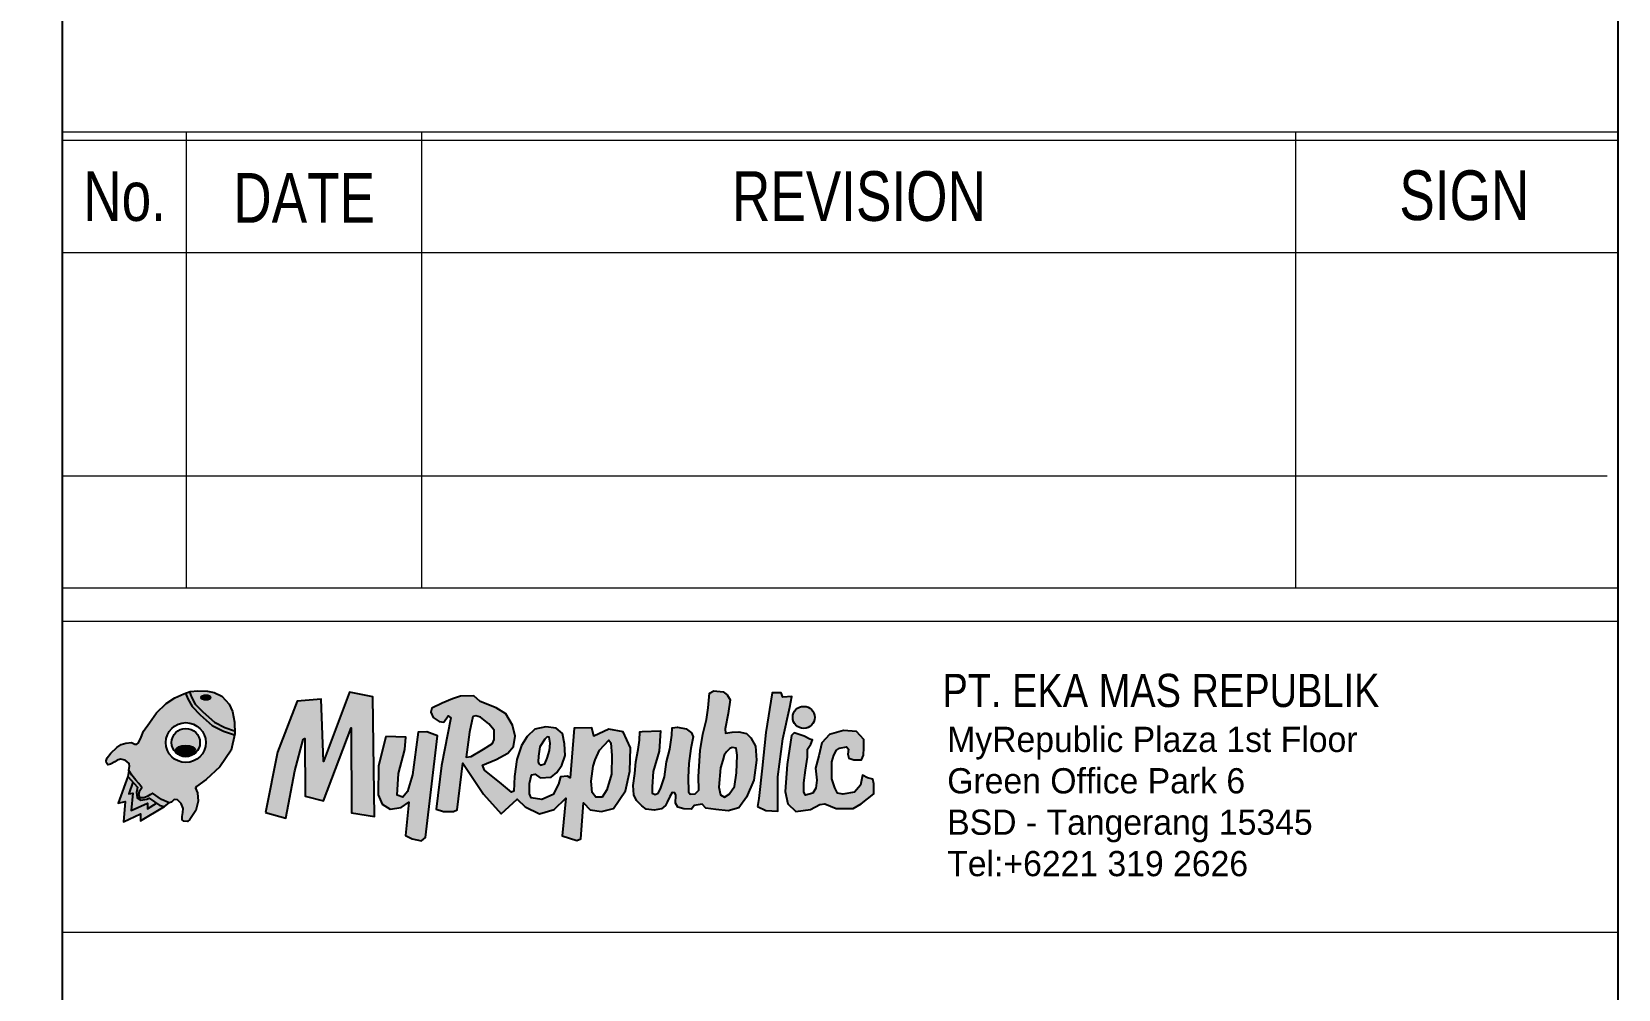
# Model space of a CAD drawing. Header units: metres. Extents: x 3071 to 12757, y 289 to 1488.
# Drawn here: x 12683.4 to 12757.3, y 1033.3 to 1077.9 of the extents above; entities that cross this region are included whole.
import ezdxf
from ezdxf.enums import TextEntityAlignment as Align

# ---------------------------------------------------------------- set-up
doc = ezdxf.new("R2010")
doc.units = ezdxf.units.M
doc.layers.add('Basic Map', color=251, linetype='Continuous')
doc.layers.add('TITLE BLOCK', color=7, linetype='Continuous', lineweight=18)
doc.styles.add('Annotative', font='arial.ttf')
doc.styles.add('Title Block v21 - Default$0$Styledgn001', font='dgn001.shx')
doc.styles.add('Title Block v21 - Default$0$Styledgn003', font='dgn003.shx')

# ---------------------------------------------------------------- blocks, each defined once
blk = doc.blocks.new('rocket')
at = {"true_color": 0x800080}
h = blk.add_hatch(color=216, dxfattribs=at)
h.paths.add_polyline_path([(3331.874813709699, 992.6113020079792), (3329.894547565433, 981.0743502463156), (3338.805294539721, 967.5596121433335), (3349.696307658334, 953.8800488526758), (3358.221276794793, 944.7766447810864), (3366.071435165068, 933.0185351726541), (3360.529033471248, 925.1643020206102), (3357.584022282274, 914.8816212546226), (3360.872649013738, 904.5307639844077), (3372.029276257142, 904.3693401384162), (3381.419924921007, 908.7463455802645), (3389.94669675763, 914.2821304876271), (3395.915737493313, 917.6887495212723), (3420.643676269567, 899.8039416392421), (3442.387244903017, 890.8616536090558), (3448.782323780528, 892.9908194827876), (3456.456718883535, 900.2297979961586), (3465.836167903792, 898.9523448362452), (3475.641955515952, 888.732487735324), (3481.184657659789, 874.680155243841), (3480.758319067943, 863.6087013399228), (3478.200287516986, 852.9629878820851), (3478.90304013592, 843.4293228423776), (3483.148399052443, 839.7948231343471), (3492.852334104595, 838.58332323168), (3500.130135168671, 844.6408227450447), (3516.505262675404, 869.4766866607097), (3522.570146970451, 895.5241663898632), (3520.750922042003, 918.5427804515202), (3515.292345906375, 931.2636453404266), (3518.324788053927, 936.1096449511242), (3545.616767381784, 955.4937593047508), (3583.219290371286, 990.6274883039732), (3614.382868779008, 1036.794536546964), (3623.977633461511, 1079.665523487427), (3593.107401291491, 1089.977434972607), (3561.977597393487, 1105.712414065677), (3528.514250353677, 1135.640387054402), (3506.015049896087, 1158.703626782197), (3494.173412884236, 1179.697162887504), (3488.104294982551, 1195.899422144491), (3482.725064960949, 1194.161210615712), (3458.443895378499, 1182.84367803848), (3434.16272579605, 1166.67585715017), (3407.183514948876, 1140.807343728869), (3387.218910939991, 1113.322106174149), (3371.031564701698, 1089.609302204626), (3364.016957863467, 1073.441481316317), (3356.96179027122, 1057.644111412403), (3352.644924247637, 1053.871677827206), (3346.709533915273, 1053.871677827206), (3336.997186262335, 1058.183096730761), (3321.88875607989, 1056.566256686507), (3308.938758909237, 1053.332692508848), (3296.528369991574, 1044.170985294215), (3279.801415500348, 1028.542149724264), (3270.08906784741, 1016.146762421136), (3267.180623801891, 1007.133652879231), (3268.01446039381, 1001.511282588457), (3271.974692232383, 996.7316998782771), (3278.74022599624, 997.8853602811869), (3290.78646947816, 1004.972379708037), (3297.881897374406, 1009.587137230541), (3307.1228389311, 1012.388933599417), (3319.993817743962, 1009.257486855189), (3331.379672061128, 1000.357506274711)])
h.paths.add_polyline_path([(3433.066065579083, 1058.343865039686, -1), (3544.073373189766, 1058.343865039686, -1)], flags=16)
h.paths.add_polyline_path([(3449.189945013785, 1058.343865039686, -1), (3527.949493755063, 1058.343865039686, -1)], flags=0)
edge = h.paths.add_edge_path(flags=0)
edge.add_ellipse((3488.077372667729, 1037.005601159064), major_axis=(26.79586736473721, 0), ratio=0.4994000842150347, start_angle=0, end_angle=360)
for color, points in [(252, [(3561.977597393487, 1105.712414065677), (3593.107401291491, 1089.977434972607), (3623.977633461511, 1079.665523487427), (3624.635125134955, 1082.603304441771), (3624.493490037716, 1091.090687172548), (3597.353550989261, 1100.156529231638), (3568.231647192345, 1114.876588146762), (3536.126493777069, 1143.589859508058), (3514.890974180444, 1165.357738776675), (3504.174471381136, 1184.356572148678), (3498.582414652993, 1199.285257726527), (3488.104294982551, 1195.899422144491), (3494.173412884236, 1179.697162887504), (3506.015049896087, 1158.703626782197), (3528.514250353677, 1135.640387054402)]), (252, [(3416.328012046171, 883.258019652334), (3429.594683547853, 880.6231348659203), (3442.387244903017, 890.8616536090558), (3420.643676269567, 899.8039416392421), (3395.915737493313, 917.6887495212723), (3389.94669675763, 914.282130487627), (3381.419924921007, 908.7463455802645), (3372.029276257142, 904.3693401384162), (3360.872649013738, 904.5307639844077), (3357.584022282274, 914.8816212546226), (3360.529033471248, 925.1643020206102), (3366.071435165068, 933.0185351726541), (3358.221276794793, 944.7766447810864), (3349.696307658334, 953.8800488526758), (3338.805294539721, 967.5596121433337), (3329.894547565433, 981.0743502463156), (3326.902704489135, 963.6439915293008), (3354.135456843884, 934.0992876690725), (3351.343975619995, 919.4537235949538), (3353.667055247934, 904.3726825657504), (3363.249308038154, 898.572273253696), (3380.090733990597, 900.6024512861622), (3386.769437695912, 903.7926648167049)]), (40, [(3362.92782650661, 860.3407116483722), (3362.92782650661, 840.6385380015126), (3429.594683547853, 880.6231348659203), (3416.328012046171, 883.258019652334), (3407.395031465334, 889.4638530025511), (3381.92782650661, 874.1894577673315), (3381.92782650661, 890.1786522102414), (3336.79811607867, 869.1110935096021), (3340.835391193781, 918.0310424562383), (3330.028611651512, 915.6728757331459), (3341.45746008833, 947.8535955261864), (3326.902704489135, 963.6439915293008), (3300.685396599467, 889.8227449190745), (3319.786807673634, 893.9908980476757), (3315.169792070636, 838.0461924864649)]), (2, [(3353.667055247934, 904.3726825657504), (3351.343975619995, 919.4537235949538), (3354.135456843884, 934.0992876690725), (3341.45746008833, 947.8535955261864), (3330.028611651512, 915.6728757331459), (3340.835391193781, 918.0310424562383), (3336.79811607867, 869.1110935096021), (3381.92782650661, 890.1786522102414), (3381.92782650661, 874.1894577673315), (3407.395031465334, 889.4638530025511), (3386.769437695912, 903.7926648167049), (3380.090733990597, 900.6024512861622), (3363.249308038154, 898.572273253696)])]:
    blk.add_hatch(color=color).paths.add_polyline_path(points)
h = blk.add_hatch(color=253)
h.paths.add_polyline_path([(3568.231647192345, 1114.876588146762), (3597.353550989261, 1100.156529231638), (3624.493490037716, 1091.090687172548), (3624.095516882022, 1114.93894621839), (3618.160126549657, 1144.579893224887), (3608.987086699577, 1165.598002424289), (3589.022482690692, 1187.155096942035), (3567.439354372968, 1197.933644200908), (3549.093575122941, 1201.167208378567), (3522.114364275767, 1202.245063104463), (3501.070844210975, 1200.089353652686), (3498.582414652993, 1199.285257726527), (3504.174471381136, 1184.356572148678), (3514.890974180444, 1165.357738776675), (3536.126493777069, 1143.589859508058)])
edge = h.paths.add_edge_path(flags=16)
edge.add_ellipse((3544.429374839645, 1183.75541985259), major_axis=(13.3979336823686, 0), ratio=0.4994000842150347, start_angle=0, end_angle=360)
h = blk.add_hatch(color=253)
h.set_gradient(color1=(173, 173, 173), one_color=1, tint=1, name='CYLINDER')
edge = h.paths.add_edge_path()
edge.add_ellipse((3544.429374839645, 1183.75541985259), major_axis=(13.3979336823686, 0), ratio=0.4994000842150347, start_angle=0, end_angle=360)
h = blk.add_hatch(color=140)
h.paths.add_polyline_path([(3449.189945013785, 1058.343865039686, 1), (3527.949493755063, 1058.343865039686, 1)])
edge = h.paths.add_edge_path(flags=16)
edge.add_ellipse((3488.077372667729, 1037.005601159064), major_axis=(26.79586736473721, 0), ratio=0.4994000842150347, start_angle=0, end_angle=360)
h = blk.add_hatch(color=4)
edge = h.paths.add_edge_path()
edge.add_ellipse((3488.077372667729, 1037.005601159064), major_axis=(26.79586736473721, 0), ratio=0.4994000842150347, start_angle=0, end_angle=360)
at = {"color": 216, "true_color": 0x800080}
blk.add_lwpolyline([(3267.180623801891, 1007.133652879231), (3270.08906784741, 1016.146762421136), (3279.801415500348, 1028.542149724264), (3296.528369991574, 1044.170985294215), (3308.938758909237, 1053.332692508848), (3321.88875607989, 1056.566256686507), (3336.997186262335, 1058.183096730761), (3346.709533915273, 1053.871677827206), (3352.644924247637, 1053.871677827206), (3356.96179027122, 1057.644111412403), (3364.016957863467, 1073.441481316317), (3371.031564701698, 1089.609302204626), (3387.218910939991, 1113.32210617415), (3407.183514948876, 1140.807343728869), (3434.16272579605, 1166.67585715017), (3458.443895378499, 1182.84367803848), (3482.725064960949, 1194.161210615712), (3501.070844210975, 1200.089353652686), (3522.114364275767, 1202.245063104463), (3549.093575122941, 1201.167208378567), (3567.439354372968, 1197.933644200908), (3589.022482690692, 1187.155096942035), (3608.987086699577, 1165.598002424289), (3618.160126549657, 1144.579893224887), (3624.095516882022, 1114.93894621839), (3624.635125134955, 1082.603304441771), (3614.382868779008, 1036.794536546964), (3583.219290371286, 990.6274883039732), (3545.616767381784, 955.4937593047507), (3518.324788053927, 936.1096449511242), (3515.292345906375, 931.2636453404266), (3520.750922042003, 918.5427804515202), (3522.570146970451, 895.5241663898632), (3516.505262675404, 869.4766866607097), (3500.130135168671, 844.6408227450447), (3492.852334104595, 838.58332323168), (3483.148399052443, 839.7948231343471), (3478.90304013592, 843.4293228423776), (3478.200287516986, 852.9629878820851), (3480.758319067943, 863.6087013399228), (3481.184657659789, 874.680155243841), (3475.641955515952, 888.732487735324), (3465.836167903792, 898.9523448362452), (3456.456718883535, 900.2297979961586), (3448.782323780528, 892.9908194827876), (3442.387244903017, 890.8616536090558), (3420.643676269567, 899.8039416392421), (3395.915737493313, 917.6887495212723), (3389.94669675763, 914.282130487627), (3381.419924921007, 908.7463455802645), (3372.029276257142, 904.3693401384162), (3360.872649013738, 904.5307639844077), (3357.584022282274, 914.8816212546226), (3360.529033471248, 925.1643020206102), (3366.071435165068, 933.0185351726541), (3358.221276794793, 944.7766447810864), (3349.696307658334, 953.8800488526758), (3338.805294539721, 967.5596121433337), (3329.894547565433, 981.0743502463156), (3331.874813709699, 992.6113020079792), (3331.379672061128, 1000.357506274711), (3319.993817743962, 1009.257486855189), (3307.1228389311, 1012.388933599417), (3297.881897374406, 1009.587137230541), (3290.78646947816, 1004.972379708037), (3278.74022599624, 997.8853602811869), (3271.974692232383, 996.7316998782771), (3268.01446039381, 1001.511282588457)], close=True, dxfattribs=at)
for points in [[(3488.104294982551, 1195.899422144491), (3494.173412884236, 1179.697162887504), (3506.015049896087, 1158.703626782197), (3528.514250353677, 1135.640387054402), (3561.977597393487, 1105.712414065677), (3593.107401291491, 1089.977434972607), (3623.977633461511, 1079.665523487427)], [(3498.582414652993, 1199.285257726527), (3504.174471381136, 1184.356572148678), (3514.890974180444, 1165.357738776675), (3536.126493777069, 1143.589859508058), (3568.231647192345, 1114.876588146762), (3597.353550989261, 1100.156529231638), (3624.493490037716, 1091.090687172548)]]:
    blk.add_lwpolyline(points)
at = {"color": 252}
blk.add_lwpolyline([(3329.894547565433, 981.0743502463156), (3326.902704489135, 963.6439915293008), (3354.135456843884, 934.0992876690725), (3351.343975619995, 919.4537235949538), (3353.667055247934, 904.3726825657504), (3363.249308038154, 898.572273253696), (3380.090733990597, 900.6024512861622), (3386.769437695912, 903.7926648167049), (3416.328012046171, 883.258019652334), (3429.594683547853, 880.6231348659203), (3442.387244903017, 890.8616536090558)], dxfattribs=at)
at = {"color": 40}
blk.add_lwpolyline([(3326.902704489135, 963.6439915293008), (3300.685396599467, 889.8227449190745), (3319.786807673634, 893.9908980476757), (3315.169792070636, 838.0461924864649), (3362.92782650661, 860.3407116483722), (3362.92782650661, 840.6385380015126), (3429.594683547853, 880.6231348659203)], dxfattribs=at)
at = {"color": 2}
blk.add_lwpolyline([(3341.45746008833, 947.8535955261862), (3330.028611651512, 915.6728757331459), (3340.835391193781, 918.0310424562383), (3336.79811607867, 869.1110935096021), (3381.92782650661, 890.1786522102414), (3381.92782650661, 874.1894577673315), (3407.395031465334, 889.463853002551)], dxfattribs=at)
for radius in [55.50365380534162, 39.37977437063903]:
    blk.add_circle((3488.569719384424, 1058.343865039686), radius)
for centre, major_axis in [((3544.429374839645, 1183.75541985259), (13.3979336823686, 0)), ((3488.077372667729, 1037.005601159064), (26.79586736473721, 0))]:
    blk.add_ellipse(centre, major_axis=major_axis, ratio=0.4994000842150347)
blk = doc.blocks.new('MyRepublic')
at = {"true_color": 0x800080}
for points in [[(3995.152133039199, 1025.356395104202), (3988.851357164327, 1180.165262249764), (3929.62406394165, 1175.130011502421), (3880.478012118489, 1049.269690298708), (3850.372294141445, 898.9968256031862), (3901.40744752856, 884.6608932880918), (3923.735044335946, 1002.535860168981), (3944.467651200015, 1080.587920029648), (3948.761680862401, 1083.181916427799), (3949.551257444546, 939.9194753764896), (3994.473413914442, 928.1120785813546), (4063.198250089772, 1109.683098338544), (4064.458405264653, 898.2366066048853), (4121.165388137568, 889.4264452174539), (4117.384922612924, 1186.458234669408), (4059.417784565128, 1197.785585024627)], [(5076.55147999496, 934.1127828148019), (5073.406669536431, 913.6950916689675), (5093.848989092221, 904.2715419093583), (5123.726641373767, 902.7009502827568), (5123.726641373767, 987.5127822084614), (5136.306484108092, 1081.748163893775), (5153.603993205295, 1160.277745223895), (5158.321659568173, 1186.977686965314), (5136.306484108092, 1185.407095338713), (5131.589118195232, 1196.401236724938), (5109.57424318511, 1196.401236724938), (5093.848989092221, 1097.454080159805), (5084.4142572665, 1009.501064980897)], [(5215.578314014406, 1135.150017860578, 1), (5160.661071169378, 1135.150017860578, 1)], [(4203.156920804642, 951.1883473471971), (4192.204656528309, 937.2661277820589), (4178.263765706215, 942.2376632747473), (4181.252392251976, 995.9400220864918), (4197.181930109859, 1055.608048927155), (4199.175101939589, 1086.436631289544), (4149.391054139007, 1087.431636637426), (4131.468344451394, 1013.840517419856), (4130.472889735363, 943.2326686226297), (4140.4296992952, 919.3647596369265), (4160.34331841534, 907.4316779559013), (4188.220575266052, 911.4090809123591), (4207.138739670161, 924.3371679413831), (4198.177384826355, 841.7962374630151), (4215.104639797471, 833.8405587383313), (4238.006885463838, 828.8681504339911), (4247.963695023675, 836.8238291585585), (4277.834123704117, 1089.419901709771), (4251.945513889194, 1099.364718318451), (4230.040985336062, 1098.370585782337), (4216.100094513968, 992.9558788544964)], [(5188.629255841894, 949.4220522508404), (5188.629255841894, 972.9593672371411), (5192.350029007008, 1003.929463629785), (5197.311360343767, 1036.138414878893), (5197.311360343767, 1055.959281206611), (5205.99346484564, 1068.347250217179), (5209.714538460772, 1079.49648028209), (5203.340491085371, 1081.321612071944), (5189.22534870042, 1088.370612749452), (5164.524149976729, 1097.181805640925), (5157.466578784282, 1090.132804963418), (5146.880221995525, 1017.880837796038), (5141.586893376196, 950.9155631813774), (5148.644464568642, 920.9574841682188), (5168.052935572981, 901.5727902604849), (5205.104733658431, 906.8594828132045), (5228.041990259022, 919.1951760434313), (5240.392589620838, 920.9574841682188), (5268.622874390741, 908.621790937992), (5310.968001095636, 908.621790937992), (5330.376171649899, 920.9574841682188), (5362.135242016055, 945.6288706286578), (5362.272547679546, 970.4817734350362), (5359.792032236175, 981.6310034999478), (5346.148596397485, 985.3473362477089), (5333.745418280479, 991.5413787083962), (5328.784387393738, 966.7653247764538), (5313.900693833362, 949.4220522508404), (5285.373564434296, 944.4668646466162), (5271.730128595664, 946.9444584487355), (5265.528539537161, 960.5712823157664), (5258.086692756973, 982.8697424455895), (5258.086692756973, 1005.168202575427), (5258.086692756973, 1024.989184813981), (5263.047723643715, 1041.093602483117), (5269.249312702217, 1053.481687404506), (5276.691159482405, 1058.436875008731), (5294.055668936227, 1062.153323667299), (5299.016699822969, 1055.959281206611), (5297.776442101283, 1043.571196285237), (5300.257257994672, 1033.660705165952), (5312.660135661659, 1029.944372418206), (5331.264902837109, 1029.944372418206), (5336.226234173926, 1041.093602483117), (5337.466491895611, 1059.675613954372), (5337.466491895611, 1080.735335138554), (5318.861724720162, 1100.556201466286), (5286.61382215604, 1103.033795268391), (5251.885103698471, 1093.123420059943), (5233.280336523021, 1072.063698875761), (5225.838489742833, 1039.854747626654), (5217.15638524096, 1008.88465123401), (5220.877158406016, 979.153409697843), (5218.396642962645, 959.3324274592887), (5210.954796182457, 946.9444584487355), (5192.350029007008, 941.9891549336899)]]:
    blk.add_hatch(color=216, dxfattribs=at).paths.add_polyline_path(points)
h = blk.add_hatch(color=216, dxfattribs=at)
h.paths.add_polyline_path([(4392.492407845335, 944.2285467821641), (4436.303727348336, 895.4994690865277), (4476.130965588614, 932.2945922893707), (4496.044584708754, 913.3999644198921), (4531.887741686776, 895.4994690865276), (4567.733161062002, 906.4384182314388), (4596.608135026414, 934.2837301734838), (4587.646780182608, 840.8029777384362), (4624.487654273864, 829.8640285935254), (4634.444463834167, 833.841431549983), (4640.417192131747, 923.3447810285719), (4657.344447103328, 905.4442856952081), (4685.223966350779, 901.4660099269822), (4715.094395031221, 909.4216886516664), (4744.964823711663, 953.1783580430777), (4755.917087987997, 1001.908308550483), (4757.907997420523, 1059.587197507034), (4738.989833016414, 1099.366463941871), (4704.142130754886, 1106.328010130324), (4666.305801947135, 1088.42751479696), (4661.326265968382, 1109.311280550668), (4617.517208862583, 1108.316275202786), (4607.560399302747, 985.0019457532328), (4600.82976798201, 989.0631386337336), (4583.330126549118, 987.6648942765314), (4578.432036865504, 969.4885904431595), (4565.832747512963, 943.6219426447062), (4537.134240521118, 931.0386162406066), (4510.537500419187, 935.2333493125624), (4506.338491434231, 945.0201870020237), (4506.338491434231, 970.8868348004773), (4511.937924213242, 992.5578767153202), (4520.33594218362, 993.9561210726389), (4532.935231536161, 984.8684055618942), (4560.233314733488, 986.965772097814), (4574.932108578739, 998.1508541445945), (4586.830054835418, 1017.026280156571), (4595.230335202999, 1040.795561419102), (4593.829911408946, 1069.457825120544), (4588.929559328127, 1095.323600107339), (4572.832604086027, 1108.606048690039), (4547.634025381412, 1111.402537404676), (4519.636861485429, 1105.81043278717), (4500.739058655223, 1087.634128953798), (4486.739345508628, 1065.263092048582), (4475.54047995014, 1030.30872873927), (4469.241966472474, 988.3640164551382), (4467.841542678419, 952.0114087885008), (4462.242109898943, 949.9140422525815), (4437.04353119442, 970.1877126218676), (4395.048916548957, 1004.44295375247), (4390.148564468137, 1017.026280156569), (4423.745161143132, 1031.007850917872), (4452.443668134976, 1046.387666036607), (4467.142461979762, 1063.165725512663), (4471.341470965184, 1089.032373311114), (4464.341614391654, 1116.296392655233), (4447.543316054158, 1144.259534177952), (4423.745161143133, 1158.941099929739), (4383.85005099047, 1175.020037227077), (4368.449914049823, 1189.001607988495), (4335.554660470225, 1188.302485809778), (4315.256433845965, 1181.311264023302), (4289.824828241488, 1170.302489941711), (4263.884183293208, 1158.557062777923), (4261.115009264554, 1147.847663112335), (4267.341126035434, 1134.719702202128), (4282.56027120957, 1125.391963471426), (4293.919766960666, 1123.233500115806), (4304.872031236999, 1139.145730376826), (4310.847021932248, 1134.173322072485), (4287.947038663085, 1015.830528115623), (4275.001602557022, 907.4325507675527), (4292.924312244635, 901.4660099269821), (4317.817467343062, 901.4660099269823), (4326.778822186868, 905.4442856952078), (4340.717450612225, 1021.797068956192)])
h.paths.add_polyline_path([(4362.029231129681, 1037.965905859601), (4349.452565747779, 1036.570279937354), (4357.837009335867, 1098.679561127207), (4366.221452923493, 1137.061456016498), (4373.209997511469, 1139.155331305577), (4385.087582194246, 1135.665830094251), (4405.349610465583, 1118.917446216448), (4418.625356545671, 1103.564688260666), (4418.625356545672, 1080.53555132705), (4415.132215450053, 1070.765297060134), (4392.073864385027, 1056.109915659648)], flags=16)
h.paths.add_polyline_path([(4528.286005531439, 1025.10764376726), (4528.722648168448, 1038.613532147368), (4532.647907106671, 1062.141044566639), (4544.425946318079, 1081.31060812436), (4550.532156043686, 1086.975156113738), (4555.330700255931, 1086.538750259438), (4557.948293680325, 1070.854323854433), (4556.203985529952, 1052.991359424546), (4550.532156043686, 1033.820923055049), (4544.862588955089, 1020.31503467483), (4533.957835017237, 1016.393491667811), (4529.611770221964, 1020.020024317316)], flags=16)
h.paths.add_polyline_path([(4659.833083894102, 977.0244467359735), (4664.504933869466, 1014.417445959289), (4669.484469847754, 1029.874941320041), (4680.773831289729, 1053.53424830735), (4703.37065334944, 1078.303771788022), (4708.879590245429, 1072.249076964916), (4711.085427401122, 1040.324243096408), (4710.53340251278, 994.6377870171577), (4698.961241435725, 955.5576427609191), (4687.386817961931, 937.3935582914854), (4671.405244970694, 937.3935582914854), (4662.588683540468, 948.401459561427)], flags=16)
h = blk.add_hatch(color=216, dxfattribs=at)
h.paths.add_polyline_path([(4900.662990929559, 985.815406265785), (4902.513631742913, 1020.956551280688), (4907.452444573864, 1057.947184306453), (4913.0088918088, 1086.922787411255), (4909.305347784422, 1096.787305342732), (4895.724178098142, 1106.651823274326), (4874.120548357721, 1110.967004362028), (4861.159275471698, 1109.117516351282), (4859.92400666466, 1091.238841310726), (4854.985193833709, 1056.713901362033), (4846.960471381899, 1025.272605180158), (4842.023920948151, 987.6648942765314), (4832.146295285784, 958.0730861052871), (4825.974476044532, 946.9752852293896), (4819.185022400226, 943.8933870861074), (4811.777934351936, 946.9752852293896), (4811.160299948417, 963.0053450710839), (4814.24620956881, 1001.228388229385), (4828.442751261871, 1051.782515208004), (4832.146295285784, 1101.719564308529), (4786.470760587137, 1100.486281364108), (4781.140553060919, 1099.451126677683), (4779.755966046359, 1078.699155492009), (4776.292236112989, 1055.179498378187), (4770.753888054751, 1024.743681284715), (4767.982451628894, 995.6912707495507), (4763.826428188477, 965.9467205293477), (4765.905571107287, 943.1192031004466), (4772.830768576823, 929.2842647061916), (4785.988870008383, 915.450199123472), (4796.377797411289, 907.1488869622117), (4816.463358710054, 905.0742135307519), (4834.469777089544, 907.8410266472492), (4844.85870449245, 916.1414659968577), (4849.012465535663, 925.1340450313875), (4855.247631895356, 938.9689834256424), (4860.788242350332, 948.6528293335577), (4867.713439819869, 947.9615624602884), (4870.482613848988, 941.7357965422561), (4869.790320341475, 922.36723191489), (4875.330930796452, 911.9912463220535), (4889.875881640241, 907.8410266472492), (4909.26688703429, 907.1488869622117), (4915.499790996313, 916.1414659968577), (4935.485806823242, 919.9757278329926), (4944.505983991548, 909.5814131943043), (4969.482847782318, 906.810236019315), (5000.009371616412, 903.3451735358685), (5027.067640723195, 910.2744256909937), (5045.800288566388, 937.3001674386906), (5063.838380505331, 979.5704384901327), (5070.777152357157, 1028.769961696817), (5068.001191136893, 1064.110980593134), (5056.207315145992, 1084.89960987051), (5045.800288566388, 1095.293924509198), (5026.373084818944, 1099.451999489334), (5010.416398196016, 1098.758986992645), (4993.765155668836, 1095.986937005888), (4993.070599764585, 1107.074264141265), (5000.009371616412, 1145.186460212572), (5005.559031659737, 1179.14145411551), (4997.927966300398, 1191.614806244266), (4988.215495625511, 1198.544058399508), (4965.016875941306, 1201.005387417972), (4954.159632342402, 1195.091215279885), (4950.21174943354, 1158.618159597506), (4946.263866524212, 1130.031830514781), (4937.38169557834, 1093.558774832403), (4930.908977525309, 1053.014925340656), (4928.438439911231, 1014.174804304261), (4926.587799097877, 988.2819721545092), (4927.205433501396, 954.3741100839106), (4917.945442242548, 945.1257972187595), (4906.217175766826, 944.5095921524335), (4901.280625333078, 950.0580561844399)])
h.paths.add_polyline_path([(4981.557261011563, 1009.678078381112), (4986.862582169939, 1028.873826290248), (4990.120433968958, 1041.555780417402), (4996.34881313704, 1049.330787118291), (5004.133721497841, 1057.883469051681), (5010.35983826872, 1060.215621937299), (5019.701275822707, 1058.661144284066), (5022.816596605349, 1041.555780417402), (5021.260067412164, 997.2378930973356), (5015.809952840675, 963.8048405962763), (5002.577192305122, 944.3673238438787), (4990.898698565084, 937.3699923753738), (4980.778996414971, 942.8119733789936), (4976.887673433404, 962.2503629430429)], flags=16)
at = {"color": 216, "true_color": 0x800080}
for points in [[(3850.372294141445, 898.9968256031862), (3901.40744752856, 884.6608932880918), (3923.735044335946, 1002.53586016898), (3944.467651200015, 1080.587920029648), (3948.761680862401, 1083.181916427799), (3949.551257444546, 939.9194753764896), (3994.473413914442, 928.1120785813546), (4063.198250089772, 1109.683098338544), (4064.458405264653, 898.2366066048853), (4121.165388137568, 889.4264452174539), (4117.384922612924, 1186.458234669408), (4059.417784565128, 1197.785585024627), (3995.152133039199, 1025.356395104202), (3988.851357164327, 1180.165262249764), (3929.62406394165, 1175.130011502421), (3880.478012118489, 1049.269690298708)], [(4293.919766960666, 1123.233500115806), (4304.872031236999, 1139.145730376826), (4310.847021932248, 1134.173322072485), (4287.947038663086, 1015.830528115621), (4275.001602557022, 907.432550767553), (4292.924312244635, 901.4660099269822), (4317.817467343062, 901.4660099269822), (4326.778822186869, 905.4442856952082), (4340.717450612225, 1021.797068956192), (4392.492407845333, 944.2285467821639), (4436.303727348335, 895.4994690865278), (4476.130965588614, 932.2945922893705), (4496.044584708754, 913.3999644198921), (4531.887741686776, 895.4994690865278), (4567.733161062002, 906.4384182314388), (4596.608135026414, 934.2837301734835), (4587.646780182607, 840.8029777384363), (4624.487654273864, 829.8640285935253), (4634.444463834167, 833.8414315499831), (4640.417192131747, 923.3447810285725), (4657.344447103329, 905.4442856952082), (4685.223966350779, 901.4660099269822), (4715.094395031221, 909.421688651666), (4744.964823711663, 953.1783580430783), (4755.917087987997, 1001.908308550483), (4757.907997420523, 1059.587197507033), (4738.989833016414, 1099.366463941871), (4704.142130754888, 1106.328010130324), (4666.305801947135, 1088.42751479696), (4661.326265968382, 1109.311280550668), (4617.517208862584, 1108.316275202786), (4607.560399302747, 985.0019457532326), (4600.82976798201, 989.0631386337336), (4583.330126549117, 987.6648942765314), (4578.432036865503, 969.4885904431576), (4565.832747512963, 943.621942644706), (4537.134240521118, 931.0386162406066), (4510.537500419188, 935.2333493125625), (4506.338491434231, 945.0201870020246), (4506.338491434231, 970.8868348004762), (4511.937924213242, 992.5578767153202), (4520.335942183621, 993.9561210726388), (4532.935231536161, 984.8684055618942), (4560.233314733487, 986.9657720978139), (4574.932108578738, 998.1508541445946), (4586.830054835416, 1017.02628015657), (4595.230335202999, 1040.795561419101), (4593.829911408946, 1069.457825120538), (4588.929559328128, 1095.323600107338), (4572.832604086027, 1108.606048690039), (4547.634025381412, 1111.402537404676), (4519.636861485429, 1105.81043278717), (4500.739058655221, 1087.634128953796), (4486.739345508628, 1065.263092048583), (4475.540479950141, 1030.30872873927), (4469.241966472473, 988.3640164551325), (4467.84154267842, 952.0114087885013), (4462.242109898943, 949.9140422525816), (4437.043531194329, 970.1877126218751), (4395.048916548956, 1004.44295375247), (4390.148564468138, 1017.02628015657), (4423.745161143132, 1031.007850917871), (4452.443668134976, 1046.387666036608), (4467.142461979762, 1063.165725512663), (4471.341470965184, 1089.032373311114), (4464.341614391655, 1116.296392655233), (4447.543316054158, 1144.259534177952), (4423.745161143132, 1158.94109992974), (4383.85005099047, 1175.020037227077), (4368.449914049823, 1189.001607988495), (4335.554660470225, 1188.302485809778), (4315.256433845963, 1181.311264023301), (4289.824828241486, 1170.302489941707), (4263.884183293208, 1158.557062777923), (4261.115009264555, 1147.847663112334), (4267.341126035433, 1134.719702202128), (4282.560271209572, 1125.391963471426)], [(4786.470760587137, 1100.486281364108), (4832.146295285784, 1101.719564308529), (4828.442751261871, 1051.782515208004), (4814.24620956881, 1001.228388229385), (4811.160299948417, 963.0053450710839), (4811.777934351936, 946.9752852293896), (4819.185022400226, 943.8933870861074), (4825.974476044532, 946.9752852293896), (4832.146295285784, 958.0730861052871), (4842.023920948151, 987.6648942765314), (4846.960471381899, 1025.272605180158), (4854.985193833709, 1056.713901362033), (4859.92400666466, 1091.238841310726), (4861.159275471698, 1109.117516351282), (4874.120548357721, 1110.967004362028), (4895.724178098142, 1106.651823274326), (4909.305347784422, 1096.787305342732), (4913.0088918088, 1086.922787411255), (4907.452444573864, 1057.947184306453), (4902.513631742913, 1020.956551280688), (4900.662990929559, 985.815406265785), (4901.280625333078, 950.0580561844399), (4906.217175766826, 944.5095921524335), (4917.945442242548, 945.1257972187595), (4927.205433501396, 954.3741100839106), (4926.587799097877, 988.2819721545093), (4928.438439911231, 1014.174804304261), (4930.908977525309, 1053.014925340656), (4937.38169557834, 1093.558774832403), (4946.263866524212, 1130.031830514781), (4950.21174943354, 1158.618159597507), (4954.159632342402, 1195.091215279885), (4965.016875941306, 1201.005387417972), (4988.215495625511, 1198.544058399508), (4997.927966300398, 1191.614806244266), (5005.559031659737, 1179.14145411551), (5000.009371616412, 1145.186460212572), (4993.070599764585, 1107.074264141265), (4993.765155668836, 1095.986937005888), (5010.416398196016, 1098.758986992645), (5026.373084818944, 1099.451999489334), (5045.800288566388, 1095.293924509198), (5056.207315145992, 1084.89960987051), (5068.001191136893, 1064.110980593134), (5070.777152357157, 1028.769961696817), (5063.838380505331, 979.5704384901328), (5045.800288566388, 937.3001674386906), (5027.067640723195, 910.2744256909937), (5000.009371616412, 903.3451735358685), (4969.482847782318, 906.8102360193152), (4944.505983991548, 909.5814131943043), (4935.485806823242, 919.9757278329926), (4915.499790996313, 916.1414659968577), (4909.26688703429, 907.1488869622117), (4889.875881640241, 907.8410266472492), (4875.330930796452, 911.9912463220535), (4869.790320341475, 922.36723191489), (4870.482613848988, 941.7357965422561), (4867.713439819869, 947.9615624602884), (4860.788242350332, 948.6528293335577), (4855.247631895356, 938.9689834256424), (4849.012465535663, 925.1340450313874), (4844.85870449245, 916.1414659968577), (4834.469777089544, 907.8410266472492), (4816.463358710054, 905.0742135307519), (4796.377797411289, 907.1488869622117), (4785.988870008383, 915.450199123472), (4772.830768576823, 929.2842647061916), (4765.905571107287, 943.1192031004466), (4763.826428188477, 965.9467205293477), (4767.982451628894, 995.6912707495503), (4770.753888054751, 1024.743681284715), (4776.292236112989, 1055.179498378187), (4779.755966046359, 1078.69915549201), (4781.140553060919, 1099.451126677683)], [(5073.406669536431, 913.6950916689675), (5093.848989092221, 904.2715419093583), (5123.726641373767, 902.7009502827568), (5123.726641373767, 987.5127822084614), (5136.306484108092, 1081.748163893775), (5153.603993205295, 1160.277745223895), (5158.321659568173, 1186.977686965314), (5136.306484108092, 1185.407095338713), (5131.589118195232, 1196.401236724938), (5109.57424318511, 1196.401236724938), (5093.848989092221, 1097.454080159805), (5084.4142572665, 1009.501064980897), (5076.55147999496, 934.1127828148019)], [(4366.221452923492, 1137.061456016498), (4357.837009335868, 1098.67956112721), (4349.452565747779, 1036.570279937354), (4362.02923112968, 1037.965905859601), (4392.07386438502, 1056.109915659647), (4415.132215450052, 1070.765297060134), (4418.625356545672, 1080.535551327048), (4418.625356545672, 1103.564688260667), (4405.349610465579, 1118.917446216452), (4385.087582194246, 1135.665830094251), (4373.209997511469, 1139.155331305577)], [(4149.391054139007, 1087.431636637426), (4131.468344451394, 1013.840517419856), (4130.472889735363, 943.2326686226297), (4140.4296992952, 919.3647596369265), (4160.34331841534, 907.4316779559013), (4188.220575266052, 911.4090809123591), (4207.138739670161, 924.3371679413831), (4198.177384826355, 841.7962374630151), (4215.104639797471, 833.8405587383313), (4238.006885463838, 828.8681504339911), (4247.963695023675, 836.8238291585585), (4277.834123704117, 1089.419901709771), (4251.945513889194, 1099.364718318451), (4230.040985336062, 1098.370585782337), (4216.100094513968, 992.9558788544964), (4203.156920804642, 951.1883473471971), (4192.204656528309, 937.2661277820589), (4178.263765706215, 942.2376632747473), (4181.252392251976, 995.9400220864918), (4197.181930109859, 1055.608048927155), (4199.175101939589, 1086.436631289544)], [(4529.611770221964, 1020.020024317317), (4533.957835017238, 1016.393491667812), (4544.862588955089, 1020.31503467483), (4550.532156043686, 1033.820923055056), (4556.203985529952, 1052.991359424544), (4557.948293680325, 1070.854323854437), (4555.33070025593, 1086.538750259439), (4550.532156043686, 1086.975156113738), (4544.425946318079, 1081.31060812436), (4532.647907106671, 1062.141044566641), (4528.722648168448, 1038.61353214737), (4528.286005531438, 1025.10764376726)], [(4669.484469847754, 1029.874941320042), (4680.773831289727, 1053.534248307347), (4703.370653349441, 1078.303771788022), (4708.879590245429, 1072.249076964916), (4711.085427401122, 1040.324243096402), (4710.533402512781, 994.6377870171564), (4698.961241435725, 955.5576427609194), (4687.386817961931, 937.3935582914855), (4671.405244970694, 937.3935582914855), (4662.588683540467, 948.401459561428), (4659.833083894104, 977.0244467359735), (4664.504933869466, 1014.41744595929)], [(5203.340491085371, 1081.321612071944), (5189.22534870042, 1088.370612749452), (5164.524149976729, 1097.181805640925), (5157.466578784282, 1090.132804963418), (5146.880221995525, 1017.880837796038), (5141.586893376196, 950.9155631813774), (5148.644464568642, 920.9574841682188), (5168.052935572981, 901.5727902604849), (5205.104733658431, 906.8594828132045), (5228.041990259022, 919.1951760434313), (5240.392589620838, 920.9574841682188), (5268.622874390741, 908.621790937992), (5310.968001095636, 908.621790937992), (5330.376171649899, 920.9574841682188), (5362.135242016055, 945.6288706286578), (5362.272547679546, 970.4817734350363), (5359.792032236175, 981.6310034999478), (5346.148596397485, 985.3473362477089), (5333.745418280479, 991.5413787083962), (5328.784387393738, 966.7653247764538), (5313.900693833362, 949.4220522508404), (5285.373564434296, 944.4668646466162), (5271.730128595664, 946.9444584487355), (5265.528539537161, 960.5712823157664), (5258.086692756973, 982.8697424455895), (5258.086692756973, 1005.168202575427), (5258.086692756973, 1024.989184813981), (5263.047723643715, 1041.093602483117), (5269.249312702217, 1053.481687404506), (5276.691159482405, 1058.436875008731), (5294.055668936227, 1062.153323667299), (5299.016699822969, 1055.959281206611), (5297.776442101283, 1043.571196285237), (5300.257257994672, 1033.660705165952), (5312.660135661659, 1029.944372418206), (5331.264902837109, 1029.944372418206), (5336.226234173926, 1041.093602483117), (5337.466491895611, 1059.675613954372), (5337.466491895611, 1080.735335138554), (5318.861724720162, 1100.556201466286), (5286.61382215604, 1103.033795268391), (5251.885103698471, 1093.123420059943), (5233.280336523021, 1072.063698875761), (5225.838489742833, 1039.854747626654), (5217.15638524096, 1008.88465123401), (5220.877158406016, 979.153409697843), (5218.396642962645, 959.3324274592887), (5210.954796182457, 946.9444584487355), (5192.350029007008, 941.9891549336899), (5188.629255841894, 949.4220522508404), (5188.629255841894, 972.9593672371411), (5192.350029007008, 1003.929463629785), (5197.311360343767, 1036.138414878893), (5197.311360343767, 1055.959281206611), (5205.99346484564, 1068.347250217179), (5209.714538460772, 1079.49648028209)], [(4981.557261011563, 1009.678078381112), (4976.887673433404, 962.250362943043), (4980.778996414971, 942.8119733789936), (4990.898698565084, 937.3699923753738), (5002.577192305122, 944.3673238438787), (5015.809952840675, 963.8048405962763), (5021.260067412164, 997.2378930973355), (5022.816596605349, 1041.555780417402), (5019.701275822707, 1058.661144284066), (5010.35983826872, 1060.215621937299), (5004.133721497841, 1057.883469051681), (4996.34881313704, 1049.330787118291), (4990.120433968958, 1041.555780417402), (4986.862582169939, 1028.873826290248)]]:
    blk.add_lwpolyline(points, close=True, dxfattribs=at)
blk.add_circle((5188.119692591892, 1135.150017860578), 27.45862142251388, dxfattribs=at)
at = {"xscale": 0.8927864447397837, "yscale": 0.8927864447397837, "zscale": 0.8927864447397837}
blk.add_blockref('rocket', (538.2069759434048, 127.8604764558794), dxfattribs=at)

msp = doc.modelspace()

# ---------------------------------------------------------------- linework, layer by layer
msp.add_line((12757.32219119129, 897.8492947939985), (12757.32219119129, 1258.049359425271))
at = {"layer": 'Basic Map', "linetype": 'Continuous'}
msp.add_lwpolyline([(12247.9483624198, 898.5080508587898), (12684.82265537498, 898.5080508587898), (12684.82265537498, 1258.049359425271), (12247.9483624198, 1258.049359425271)], close=True, dxfattribs=at)
at = {"layer": 'TITLE BLOCK'}
for p, q in [((12684.82216383371, 897.8240765823039), (12684.82216383371, 1258.049359425271)), ((12757.32219119129, 1073.256389978888), (12684.81904553041, 1073.256389978888)), ((12757.32219119129, 1072.866105902587), (12684.81904553041, 1072.866105902587)), ((12751.93663817039, 1072.866105902587), (12684.84248956101, 1072.866105902587)), ((12690.60253913512, 1052.043864918211), (12690.60253913512, 1073.256389978888)), ((12701.57942352247, 1052.043864918211), (12701.57942352247, 1073.256389978888)), ((12742.30158351067, 1052.043864918211), (12742.30158351067, 1073.256389978888)), ((12684.81904553041, 1067.660702248441), (12757.32219119129, 1067.660702248441)), ((12684.81904553041, 1057.249268577306), (12756.80342812508, 1057.249268577306)), ((12684.81904553041, 1052.043864918211), (12757.32219119129, 1052.043864918211)), ((12684.81904553041, 1050.491399038335), (12757.32219119129, 1050.491399038335)), ((12684.81904553041, 1036.010672832163), (12757.32219119129, 1036.010672832163))]:
    msp.add_line(p, q, dxfattribs=at)

# ---------------------------------------------------------------- block references
at = {"xscale": 0.01875497239941284, "yscale": 0.01875497239941284, "zscale": 0.01875497239941284}
msp.add_blockref('MyRepublic', (12622.06763253664, 1024.714291778761), dxfattribs=at)

# ---------------------------------------------------------------- texts
at = {"layer": 'TITLE BLOCK', "linetype": 'Continuous', "style": 'Title Block v21 - Default$0$Styledgn001', "width": 0.7999995939012092}
for s, p in [('No.', (12687.7224162874, 1070.284404696146)), ('DATE', (12696.09069615906, 1070.201284536882)), ('REVISION', (12721.93945458818, 1070.284404696146)), ('SIGN', (12750.14668774872, 1070.32299700059))]:
    msp.add_text(s, height=2.313592249318037, dxfattribs=at).set_placement(p, align=Align.MIDDLE_CENTER)
at = {"layer": 'TITLE BLOCK', "color": 1, "style": 'Annotative', "width": 0.8194636795656808}
msp.add_text('PT. EKA MAS REPUBLIK', height=1.546090577640446, rotation=0.0009452873177893691, dxfattribs=at).set_placement((12725.83319585232, 1048.034041477841), align=Align.TOP_LEFT)
at = {"layer": 'TITLE BLOCK', "color": 7, "linetype": 'Continuous', "lineweight": 0, "style": 'Title Block v21 - Default$0$Styledgn003'}
for s, height, p in [('MyRepublic Plaza 1st Floor', 1.174714556652462, (12726.0536987363, 1044.394603722883)), ('Green Office Park 6', 1.174714556652462, (12726.0536987363, 1042.4664653002)), ('BSD - Tangerang 15345', 1.174714556522359, (12726.0536987363, 1040.538326877523)), ('Tel:+6221 319 2626', 1.174714556522359, (12726.0536987363, 1038.610188454838))]:
    msp.add_text(s, height=height, dxfattribs=at).set_placement(p)

doc.saveas('drawing.dxf')
